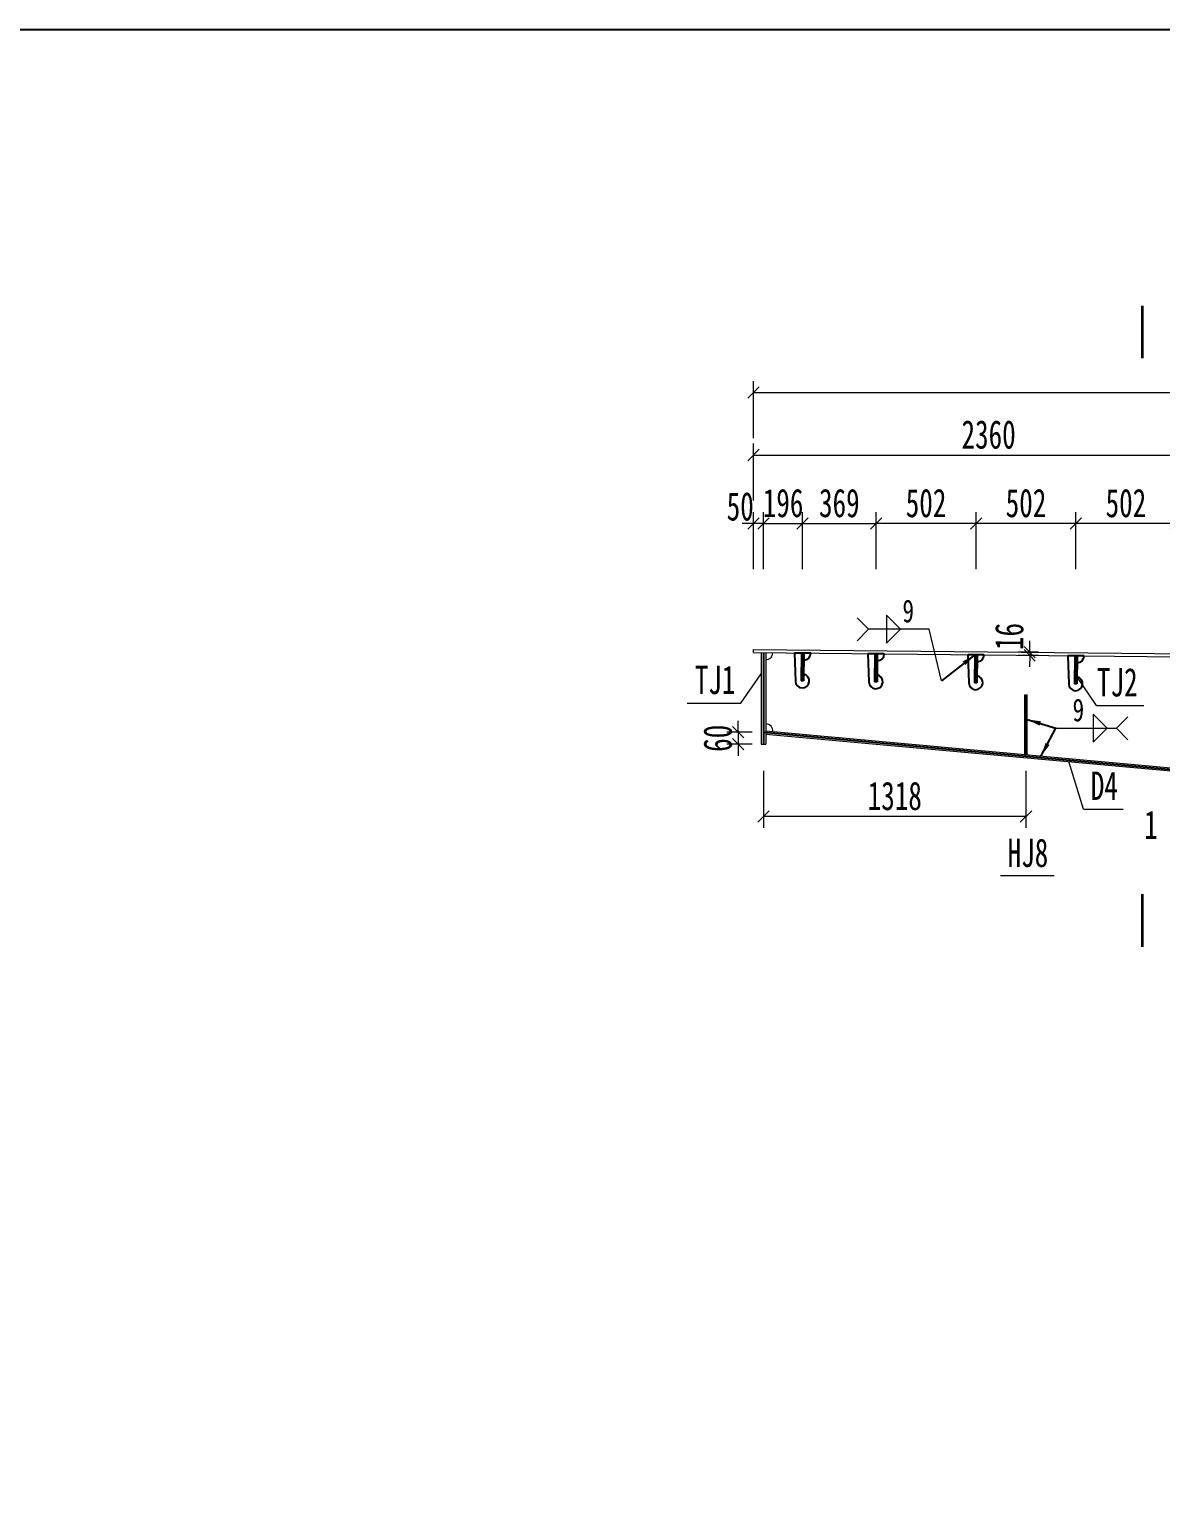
# Model space of a CAD drawing. Header units: millimetres. Extents: x -89049 to 410567, y -307459 to -100425.
# Drawn here: x 147467 to 153145, y -120476 to -113054 of the extents above; entities that cross this region are included whole.
import ezdxf
from ezdxf.enums import TextEntityAlignment as Align

# ---------------------------------------------------------------- set-up
doc = ezdxf.new("R2010")
doc.units = ezdxf.units.MM
doc.layers.get('Defpoints').update_dxf_attribs({"color": 8})
for name, color, linetype, lineweight in [('Dim', 4, 'Continuous', 15), ('文字', 7, 'Continuous', 15), ('粗线', 3, 'Continuous', 35), ('细实线', 4, 'Continuous', 15), ('钢板粗线', 1, 'Continuous', 25), ('钢板细线', 6, 'Continuous', 15)]:
    doc.layers.add(name, color=color, linetype=linetype, lineweight=lineweight)
doc.layers.add('Text', color=4, linetype='Continuous')
doc.styles.add('111', font='', dxfattribs={"width": 0.7})
doc.styles.add('BM_Dim', font='', dxfattribs={"width": 0.85})
doc.styles.add('SMEDI', font='', dxfattribs={"width": 0.75})
doc.styles.get("Standard").update_dxf_attribs({"font": ''})
doc.styles.get('111').set_extended_font_data('仿宋_GB2312')
doc.styles.get('BM_Dim').set_extended_font_data('仿宋_GB2312')
doc.styles.get('SMEDI').set_extended_font_data('仿宋_GB2312')
doc.styles.get('Standard').set_extended_font_data('仿宋_GB2312')
doc.dimstyles.new('200', dxfattribs={"dimscale": 0, "dimtxt": 2.5, "dimasz": 1, "dimexe": 1, "dimexo": 1, "dimgap": 0.6, "dimtad": 1, "dimdec": 0, "dimdsep": 46, "dimtxsty": '111', "dimblk": 'OBLIQUE', "dimcen": 0, "dimclrd": 4, "dimclre": 4, "dimclrt": 4, "dimadec": 1, "dimazin": 2, "dimtfac": 1, "dimtdec": 0, "dimtix": 1, "dimtmove": 2, "dimatfit": 3, "dimfxl": 4, "dimfxlon": 1, "dimtolj": 1, "dimlwd": -1, "dimlwe": -1, "dimarcsym": 0})
doc.dimstyles.new('MSteel_1.0_1.0', dxfattribs={"dimtxt": 3, "dimasz": 1.2, "dimexe": 1, "dimexo": 1, "dimgap": 1, "dimtad": 3, "dimtoh": 1, "dimdec": 0, "dimzin": 0, "dimdsep": 46, "dimtxsty": 'Standard', "dimblk": 'ARCHTICK', "dimcen": 0.09, "dimclrd": 3, "dimclre": 3, "dimadec": 0, "dimazin": 0, "dimtfac": 1, "dimtdec": 4, "dimtofl": 0, "dimtmove": 0, "dimatfit": 3, "dimfxl": 1, "dimtolj": 1, "dimtzin": 0, "dimarcsym": 0})

# ---------------------------------------------------------------- blocks, each defined once
blk = doc.blocks.new('_Oblique')
at = {"color": 0, "linetype": 'ByBlock', "lineweight": -2}
blk.add_line((-0.5, -0.5), (0.5, 0.5), dxfattribs=at)
blk = doc.blocks.new('*D244')
at = {"layer": 'Defpoints', "color": 0, "transparency": 16777216}
for p in [(153462.6, -115190.8), (151102.2, -116177.3), (153462.6, -116190.7)]:
    blk.add_point(p, dxfattribs=at)
at = {"layer": '细实线', "color": 4, "transparency": 16777216}
for p, q in [((151102.2, -115419.4), (151102.2, -115133.7)), ((153462.6, -115419.4), (153462.6, -115133.7)), ((151102.2, -115190.8), (153462.6, -115190.8))]:
    blk.add_line(p, q, dxfattribs=at)
at = {"layer": '细实线', "color": 4, "transparency": 16777216, "xscale": 57.14285714285715, "yscale": 57.14285714285715, "zscale": 57.14285714285715, "rotation": 180}
blk.add_blockref('_Oblique', (151102.2, -115190.8), dxfattribs=at)
at = {"layer": '细实线', "color": 4, "transparency": 16777216, "xscale": 57.14285714285715, "yscale": 57.14285714285715, "zscale": 57.14285714285715}
blk.add_blockref('_Oblique', (153462.6, -115190.8), dxfattribs=at)
at = {"layer": '细实线', "color": 4, "transparency": 16777216, "insert": (152282.4, -115088.6), "char_height": 142.86, "attachment_point": 5, "style": '111'}
blk.add_mtext('\\A1;2360', dxfattribs=at)
blk = doc.blocks.new('*D246')
at = {"layer": 'Defpoints', "color": 0, "transparency": 16777216}
for p in [(151152.2, -116628.2), (152470.1, -116695.2), (151152.2, -117006)]:
    blk.add_point(p, dxfattribs=at)
at = {"layer": '细实线', "color": 4, "transparency": 16777216}
for p, q in [((151152.2, -116777.4), (151152.2, -117063.1)), ((152470.1, -116777.4), (152470.1, -117063.1)), ((152470.1, -117006), (151152.2, -117006))]:
    blk.add_line(p, q, dxfattribs=at)
at = {"layer": '细实线', "color": 4, "transparency": 16777216, "xscale": 57.14285714285715, "yscale": 57.14285714285715, "zscale": 57.14285714285715, "rotation": 180}
blk.add_blockref('_Oblique', (151152.2, -117006), dxfattribs=at)
at = {"layer": '细实线', "color": 4, "transparency": 16777216, "xscale": 57.14285714285715, "yscale": 57.14285714285715, "zscale": 57.14285714285715}
blk.add_blockref('_Oblique', (152470.1, -117006), dxfattribs=at)
at = {"layer": '细实线', "color": 4, "transparency": 16777216, "insert": (151811.2, -116903.7), "char_height": 142.86, "attachment_point": 5, "style": '111'}
blk.add_mtext('\\A1;1318', dxfattribs=at)
blk = doc.blocks.new('_ArchTick')
at = {"color": 0, "linetype": 'ByBlock', "const_width": 0.15}
blk.add_lwpolyline([(-0.5, -0.5), (0.5, 0.5)], dxfattribs=at)
blk = doc.blocks.new('角焊缝1')
at = {"layer": 'Dim'}
blk.add_line((-3101.17, 370.22), (-3106.48, 370.22), dxfattribs=at)
blk.add_lwpolyline([(-3107.48, 369.22), (-3106.48, 370.22), (-3107.48, 371.22)], dxfattribs=at)
blk.add_lwpolyline([(-3104.91, 371.45), (-3104.91, 368.99), (-3103.68, 370.22)], close=True, dxfattribs=at)
blk = doc.blocks.new('角焊缝2')
at = {"layer": 'Dim'}
blk.add_line((-3138.01, 370.22), (-3132.7, 370.22), dxfattribs=at)
blk.add_lwpolyline([(-3134.75, 371.45), (-3134.75, 368.99), (-3133.52, 370.22)], close=True, dxfattribs=at)
blk.add_lwpolyline([(-3131.7, 369.22), (-3132.7, 370.22), (-3131.7, 371.22)], dxfattribs=at)
blk = doc.blocks.new('*D250')
at = {"layer": 'Defpoints', "color": 0, "transparency": 16777216}
for p in [(151152.2, -116583.2), (151025.1, -116643.6), (151152.2, -116643.6)]:
    blk.add_point(p, dxfattribs=at)
at = {"layer": '细实线', "color": 4, "transparency": 16777216}
for p, q in [((151095.1, -116583.2), (150967.9, -116583.2)), ((151025.1, -116583.2), (151025.1, -116526.1)), ((151025.1, -116583.2), (151025.1, -116643.6)), ((151095.1, -116643.6), (150967.9, -116643.6)), ((151025.1, -116643.6), (151025.1, -116700.7))]:
    blk.add_line(p, q, dxfattribs=at)
at = {"layer": '细实线', "color": 4, "transparency": 16777216, "xscale": 57.14285714285715, "yscale": 57.14285714285715, "zscale": 57.14285714285715}
for p, rotation in [((151025.1, -116583.2), 270), ((151025.1, -116643.6), 90)]:
    blk.add_blockref('_Oblique', p, dxfattribs=dict(at, rotation=rotation))
at = {"layer": '细实线', "color": 4, "transparency": 16777216, "insert": (150922.8, -116613.4), "char_height": 142.86, "attachment_point": 5, "rotation": 90, "style": '111'}
blk.add_mtext('\\A1;60', dxfattribs=at)
blk = doc.blocks.new('12-140加劲 有过焊孔')
at = {"layer": 'Defpoints'}
blk.add_line((0, 0), (0, 140), dxfattribs=at)
at = {"layer": '钢板粗线', "color": 7}
for p, q in [((-6, 0), (-6, 140)), ((-6, 140), (6, 140)), ((6, 0), (6, 140)), ((41, 0), (35, 141.5)), ((-41, 0), (41, 0))]:
    blk.add_line(p, q, dxfattribs=at)
for centre, start, end in [((0, 140), 2.44105, 260.12911), ((-6, 0), 90, 180)]:
    blk.add_arc(centre, 35, start, end, dxfattribs=at)
blk = doc.blocks.new('*D254')
at = {"layer": 'Defpoints', "color": 0, "transparency": 16777216}
for p in [(152488.6, -116197), (152589.8, -116198), (152589.9, -116182)]:
    blk.add_point(p, dxfattribs=at)
at = {"layer": '细实线', "color": 4, "transparency": 16777216}
for p, q in [((152488.7, -116181), (152489.3, -116123.8)), ((152532.6, -116197.4), (152431.4, -116196.4)), ((152532.8, -116181.4), (152431.6, -116180.4)), ((152488.6, -116197), (152488, -116254.1)), ((152488.7, -116181), (152488.6, -116197))]:
    blk.add_line(p, q, dxfattribs=at)
at = {"layer": '细实线', "color": 4, "transparency": 16777216, "xscale": 57.1428571428572, "yscale": 57.1428571428572, "zscale": 57.1428571428572}
for p, rotation in [((152488.7, -116181), 269.426290839288), ((152488.6, -116197), 89.42629083928799)]:
    blk.add_blockref('_Oblique', p, dxfattribs=dict(at, rotation=rotation))
at = {"layer": '细实线', "color": 4, "transparency": 16777216, "insert": (152386.4, -116102), "char_height": 142.86, "attachment_point": 5, "rotation": 89.42629, "style": '111'}
blk.add_mtext('\\A1;16', dxfattribs=at)
blk = doc.blocks.new('*D258')
at = {"layer": 'Defpoints', "color": 0, "transparency": 16777216}
for p in [(151102.2, -115534.9), (151102.2, -116167.1), (151152.2, -116185.4)]:
    blk.add_point(p, dxfattribs=at)
at = {"layer": '细实线', "color": 4, "transparency": 16777216}
for p, q in [((151102.2, -115763.5), (151102.2, -115477.7)), ((151152.2, -115763.5), (151152.2, -115477.7)), ((151102.2, -115534.9), (151045.1, -115534.9)), ((151152.2, -115534.9), (151102.2, -115534.9)), ((151152.2, -115534.9), (151209.4, -115534.9))]:
    blk.add_line(p, q, dxfattribs=at)
at = {"layer": '细实线', "color": 4, "transparency": 16777216, "xscale": 57.14285714285715, "yscale": 57.14285714285715, "zscale": 57.14285714285715}
blk.add_blockref('_Oblique', (151102.2, -115534.9), dxfattribs=at)
at = {"layer": '细实线', "color": 4, "transparency": 16777216, "xscale": 57.14285714285715, "yscale": 57.14285714285715, "zscale": 57.14285714285715, "rotation": 180}
blk.add_blockref('_Oblique', (151152.2, -115534.9), dxfattribs=at)
at = {"layer": '细实线', "color": 4, "transparency": 16777216, "insert": (151035.1, -115449.4), "char_height": 142.86, "attachment_point": 5, "style": '111'}
blk.add_mtext('\\A1;50', dxfattribs=at)
blk = doc.blocks.new('*D261')
at = {"layer": 'Defpoints', "color": 0, "transparency": 16777216}
for p in [(151348.4, -115534.9), (151152.2, -116183.6), (151348.4, -116185.6)]:
    blk.add_point(p, dxfattribs=at)
at = {"layer": '细实线', "color": 4, "transparency": 16777216}
for p, q in [((151152.2, -115763.5), (151152.2, -115477.7)), ((151348.4, -115763.5), (151348.4, -115477.7)), ((151152.2, -115534.9), (151095.1, -115534.9)), ((151152.2, -115534.9), (151348.4, -115534.9)), ((151348.4, -115534.9), (151405.6, -115534.9))]:
    blk.add_line(p, q, dxfattribs=at)
at = {"layer": '细实线', "color": 4, "transparency": 16777216, "xscale": 57.14285714285715, "yscale": 57.14285714285715, "zscale": 57.14285714285715}
blk.add_blockref('_Oblique', (151152.2, -115534.9), dxfattribs=at)
at = {"layer": '细实线', "color": 4, "transparency": 16777216, "xscale": 57.14285714285715, "yscale": 57.14285714285715, "zscale": 57.14285714285715, "rotation": 180}
blk.add_blockref('_Oblique', (151348.4, -115534.9), dxfattribs=at)
at = {"layer": '细实线', "color": 4, "transparency": 16777216, "insert": (151250.3, -115432.6), "char_height": 142.86, "attachment_point": 5, "style": '111'}
blk.add_mtext('\\A1;196', dxfattribs=at)
blk = doc.blocks.new('*D262')
at = {"layer": 'Defpoints', "color": 0, "transparency": 16777216}
for p in [(164036.3, -114877.5), (151102.2, -116178.1), (164036.3, -116191.6)]:
    blk.add_point(p, dxfattribs=at)
at = {"layer": '细实线', "color": 4, "transparency": 16777216}
for p, q in [((151102.2, -115106.1), (151102.2, -114820.4)), ((151102.2, -114877.5), (164036.3, -114877.5)), ((164036.3, -115106.1), (164036.3, -114820.4))]:
    blk.add_line(p, q, dxfattribs=at)
at = {"layer": '细实线', "color": 4, "transparency": 16777216, "xscale": 57.14285714285715, "yscale": 57.14285714285715, "zscale": 57.14285714285715, "rotation": 180}
blk.add_blockref('_Oblique', (151102.2, -114877.5), dxfattribs=at)
at = {"layer": '细实线', "color": 4, "transparency": 16777216, "xscale": 57.14285714285715, "yscale": 57.14285714285715, "zscale": 57.14285714285715}
blk.add_blockref('_Oblique', (164036.3, -114877.5), dxfattribs=at)
at = {"layer": '细实线', "color": 4, "transparency": 16777216, "insert": (157569.3, -114775.3), "char_height": 142.86, "attachment_point": 5, "style": '111'}
blk.add_mtext('\\A1;12934', dxfattribs=at)
blk = doc.blocks.new('*D431')
at = {"layer": 'Defpoints', "color": 0, "transparency": 16777216}
for p in [(152721, -115534.9), (152721, -116199.3), (153222.7, -116204.3)]:
    blk.add_point(p, dxfattribs=at)
at = {"layer": '细实线', "color": 4, "transparency": 16777216}
for p, q in [((152721, -115763.5), (152721, -115477.7)), ((153222.7, -115763.5), (153222.7, -115477.7)), ((153222.7, -115534.9), (152721, -115534.9))]:
    blk.add_line(p, q, dxfattribs=at)
at = {"layer": '细实线', "color": 4, "transparency": 16777216, "xscale": 57.14285714285715, "yscale": 57.14285714285715, "zscale": 57.14285714285715, "rotation": 180}
blk.add_blockref('_Oblique', (152721, -115534.9), dxfattribs=at)
at = {"layer": '细实线', "color": 4, "transparency": 16777216, "xscale": 57.14285714285715, "yscale": 57.14285714285715, "zscale": 57.14285714285715}
blk.add_blockref('_Oblique', (153222.7, -115534.9), dxfattribs=at)
at = {"layer": '细实线', "color": 4, "transparency": 16777216, "insert": (152971.8, -115432.6), "char_height": 142.86, "attachment_point": 5, "style": '111'}
blk.add_mtext('\\A1;502', dxfattribs=at)
blk = doc.blocks.new('*D432')
at = {"layer": 'Defpoints', "color": 0, "transparency": 16777216}
for p in [(152219.2, -115534.9), (152219.2, -116194.3), (152721.1, -116199.3)]:
    blk.add_point(p, dxfattribs=at)
at = {"layer": '细实线', "color": 4, "transparency": 16777216}
for p, q in [((152219.2, -115763.5), (152219.2, -115477.7)), ((152721.1, -115763.5), (152721.1, -115477.7)), ((152721.1, -115534.9), (152219.2, -115534.9))]:
    blk.add_line(p, q, dxfattribs=at)
at = {"layer": '细实线', "color": 4, "transparency": 16777216, "xscale": 57.14285714285715, "yscale": 57.14285714285715, "zscale": 57.14285714285715, "rotation": 180}
blk.add_blockref('_Oblique', (152219.2, -115534.9), dxfattribs=at)
at = {"layer": '细实线', "color": 4, "transparency": 16777216, "xscale": 57.14285714285715, "yscale": 57.14285714285715, "zscale": 57.14285714285715}
blk.add_blockref('_Oblique', (152721.1, -115534.9), dxfattribs=at)
at = {"layer": '细实线', "color": 4, "transparency": 16777216, "insert": (152470.1, -115432.6), "char_height": 142.86, "attachment_point": 5, "style": '111'}
blk.add_mtext('\\A1;502', dxfattribs=at)
blk = doc.blocks.new('*D433')
at = {"layer": 'Defpoints', "color": 0, "transparency": 16777216}
for p in [(151717.4, -115534.9), (151717.4, -116189.3), (152219.2, -116194.3)]:
    blk.add_point(p, dxfattribs=at)
at = {"layer": '细实线', "color": 4, "transparency": 16777216}
for p, q in [((151717.4, -115763.5), (151717.4, -115477.7)), ((152219.2, -115763.5), (152219.2, -115477.7)), ((152219.2, -115534.9), (151717.4, -115534.9))]:
    blk.add_line(p, q, dxfattribs=at)
at = {"layer": '细实线', "color": 4, "transparency": 16777216, "xscale": 57.14285714285715, "yscale": 57.14285714285715, "zscale": 57.14285714285715, "rotation": 180}
blk.add_blockref('_Oblique', (151717.4, -115534.9), dxfattribs=at)
at = {"layer": '细实线', "color": 4, "transparency": 16777216, "xscale": 57.14285714285715, "yscale": 57.14285714285715, "zscale": 57.14285714285715}
blk.add_blockref('_Oblique', (152219.2, -115534.9), dxfattribs=at)
at = {"layer": '细实线', "color": 4, "transparency": 16777216, "insert": (151968.3, -115432.6), "char_height": 142.86, "attachment_point": 5, "style": '111'}
blk.add_mtext('\\A1;502', dxfattribs=at)
blk = doc.blocks.new('*D435')
at = {"layer": 'Defpoints', "color": 0, "transparency": 16777216}
for p in [(151717.4, -115534.9), (151348.4, -116183.6), (151717.4, -116189.3)]:
    blk.add_point(p, dxfattribs=at)
at = {"layer": '细实线', "color": 4, "transparency": 16777216}
for p, q in [((151348.4, -115763.5), (151348.4, -115477.7)), ((151717.4, -115763.5), (151717.4, -115477.7)), ((151348.4, -115534.9), (151717.4, -115534.9))]:
    blk.add_line(p, q, dxfattribs=at)
at = {"layer": '细实线', "color": 4, "transparency": 16777216, "xscale": 57.14285714285715, "yscale": 57.14285714285715, "zscale": 57.14285714285715, "rotation": 180}
blk.add_blockref('_Oblique', (151348.4, -115534.9), dxfattribs=at)
at = {"layer": '细实线', "color": 4, "transparency": 16777216, "xscale": 57.14285714285715, "yscale": 57.14285714285715, "zscale": 57.14285714285715}
blk.add_blockref('_Oblique', (151717.4, -115534.9), dxfattribs=at)
at = {"layer": '细实线', "color": 4, "transparency": 16777216, "insert": (151532.9, -115432.6), "char_height": 142.86, "attachment_point": 5, "style": '111'}
blk.add_mtext('\\A1;369', dxfattribs=at)

msp = doc.modelspace()

# ---------------------------------------------------------------- linework, layer by layer
at = {"layer": 'Defpoints'}
for p, q in [((151152.2, -116183.6), (151152.2, -116643.6)), ((152470.1, -116695.2), (152470.1, -116395.2)), ((151152.2, -116583.2), (154079.3, -116849.8))]:
    msp.add_line(p, q, dxfattribs=at)
msp.add_lwpolyline([(146566.6, -113054.1), (168566.6, -113054.1), (168566.6, -127671.3), (146566.6, -127671.3)], close=True, dxfattribs=at)
at = {"layer": '粗线'}
for p, q in [((153055.3, -114705.1), (153055.3, -114441.9)), ((153055.3, -117660.3), (153055.3, -117397))]:
    msp.add_line(p, q, dxfattribs=at)
at = {"layer": '细实线', "color": 8}
msp.add_line((152046.3, -116325.1), (151983.2, -116066), dxfattribs=at)
at = {"layer": '细实线'}
for p, q in [((151038.1, -116437.2), (151140.2, -116289.9)), ((152823.5, -116449.2), (152725.9, -116302.4)), ((150769.4, -116437.2), (151038.1, -116437.2)), ((152823.5, -116449.2), (153061.4, -116449.2)), ((152758.6, -116969), (152684.7, -116730.8)), ((152758.6, -116969), (152958.2, -116969)), ((152341.5, -117303.3), (152612.4, -117303.3))]:
    msp.add_line(p, q, dxfattribs=at)
at = {"layer": '钢板细线'}
for p, q in [((151102.2, -116183.1), (151102.2, -116167.1)), ((151140.2, -116183.5), (151140.2, -116643.6)), ((151164.2, -116183.7), (151164.2, -116643.6)), ((152464.1, -116694.7), (152464.1, -116395.2)), ((152464.1, -116395.2), (152476.1, -116395.2)), ((152476.1, -116695.8), (152476.1, -116395.2)), ((151164.2, -116576.3), (154050.5, -116839.2)), ((151164.2, -116592.3), (154066.6, -116856.7)), ((151140.2, -116643.6), (151164.2, -116643.6))]:
    msp.add_line(p, q, dxfattribs=at)
at = {"layer": '钢板细线', "elevation": 0}
for points in [[(151102.2, -116167.1), (159836.3, -116254.6), (164674.4, -116182)], [(151102.2, -116183.1), (159836.3, -116270.6), (164674.4, -116198)]]:
    msp.add_lwpolyline(points, dxfattribs=at)
at = {"layer": '钢板细线'}
for centre, start, end in [((151164.2, -116183.7), 270, 359.42629), ((151164.2, -116576.3), 354.79552, 90)]:
    msp.add_arc(centre, 35, start, end, dxfattribs=at)

# ---------------------------------------------------------------- block references
at = {"layer": '细实线', "color": 8, "xscale": 57.1428571428572, "yscale": 57.1428571428572, "zscale": 57.1428571428572}
for name, p in [('角焊缝1', (329193.2, -137221.6)), ('角焊缝2', (331935.2, -137718.8))]:
    msp.add_blockref(name, p, dxfattribs=at)
at = {"layer": '细实线', "rotation": 179.4262908401}
for p in [(151348.4, -116185.6), (151717.4, -116189.3), (152219.2, -116194.3), (152721, -116199.3)]:
    msp.add_blockref('12-140加劲 有过焊孔', p, dxfattribs=at)

# ---------------------------------------------------------------- texts
at = {"layer": 'Text', "style": 'SMEDI', "width": 0.75}
for p in [(151849.7, -115974), (152703.9, -116471.2)]:
    msp.add_text('9', height=114.3, dxfattribs=at).set_placement(p, align=Align.MIDDLE_LEFT)
at = {"layer": '文字', "style": 'BM_Dim', "width": 0.7}
for s, height, p in [('TJ1', 142.86, (150908.9, -116434.2)), ('TJ2', 142.86, (152928.4, -116446.2)), ('D4', 142.86, (152863.5, -116966)), ('1', 142.9, (153097.4, -117162.2)), ('HJ8', 142.86, (152479.9, -117302.6))]:
    msp.add_text(s, height=height, dxfattribs=at).set_placement(p, align=Align.BOTTOM_CENTER)

# ---------------------------------------------------------------- dimensions: what is measured, and where the dimension line sits
at = {"layer": '细实线'}
for base, p1, p2, override, picture, middle in [((164036.3, -114877.5), (151102.2, -116178.1), (164036.3, -116191.6), {"dimscale": 57.142857, "dimtxsty": '111', "dimblk": 'Oblique'}, '*D262', (157569.3, -114775.3)), ((153462.6, -115190.8), (151102.2, -116177.3), (153462.6, -116190.7), {"dimscale": 57.142857, "dimtxsty": '111', "dimblk": 'Oblique'}, '*D244', (152282.4, -115088.6)), ((151348.4, -115534.9), (151152.2, -116183.6), (151348.4, -116185.6), {"dimscale": 57.142857, "dimblk": 'Oblique'}, '*D261', (151250.3, -115432.6)), ((151717.4, -115534.9), (151348.4, -116183.6), (151717.4, -116189.3), {"dimscale": 57.142857, "dimblk": 'Oblique'}, '*D435', (151532.9, -115432.6)), ((151717.4, -115534.9), (152219.2, -116194.3), (151717.4, -116189.3), {"dimscale": 57.142857, "dimblk": 'Oblique'}, '*D433', (151968.3, -115432.6)), ((152219.2, -115534.9), (152721.1, -116199.3), (152219.2, -116194.3), {"dimscale": 57.142857, "dimblk": 'Oblique'}, '*D432', (152470.1, -115432.6)), ((152721, -115534.9), (153222.7, -116204.3), (152721, -116199.3), {"dimscale": 57.142857, "dimblk": 'Oblique'}, '*D431', (152971.8, -115432.6)), ((151152.2, -117006), (152470.1, -116695.2), (151152.2, -116628.2), {"dimscale": 57.142857, "dimblk": 'Oblique'}, '*D246', (151811.2, -116903.7))]:
    dim = msp.add_linear_dim(base=base, p1=p1, p2=p2, dimstyle='200', override=override, dxfattribs=at)
    dim.commit()
    dim.dimension.update_dxf_attribs({"geometry": picture, "text_midpoint": middle})
dim = msp.add_linear_dim(base=(151102.2, -115534.9), p1=(151152.2, -116185.4), p2=(151102.2, -116167.1), dimstyle='200', override={"dimscale": 57.142857, "dimblk": 'Oblique'}, dxfattribs=at)
dim.commit()
dim.dimension.update_dxf_attribs({"geometry": '*D258', "text_midpoint": (151035.1, -115449.4), "dimtype": 160})
dim = msp.add_linear_dim(base=(152488.6, -116197), p1=(152589.9, -116182), p2=(152589.8, -116198), angle=269.42629, dimstyle='200', override={"dimscale": 57.142857}, dxfattribs=at)
dim.commit()
dim.dimension.update_dxf_attribs({"geometry": '*D254', "text_midpoint": (152386.4, -116102), "dimtype": 161})
dim = msp.add_linear_dim(base=(151025.1, -116643.6), p1=(151152.2, -116583.2), p2=(151152.2, -116643.6), angle=90, dimstyle='200', override={"dimscale": 57.142857, "dimblk": 'Oblique'}, dxfattribs=at)
dim.commit()
dim.dimension.update_dxf_attribs({"geometry": '*D250', "text_midpoint": (150922.8, -116613.4)})

# ---------------------------------------------------------------- leaders
at = {"layer": 'Dim'}
for points in [[(152213.2, -116194.2), (152046.3, -116325.1)], [(152476.7, -116518.6), (152620.4, -116563.2)], [(152546.2, -116702.2), (152620.4, -116563.2)]]:
    msp.add_leader(points, dimstyle='MSteel_1.0_1.0', override={"dimscale": 57.142857, "dimclrd": 256}, dxfattribs=at)

doc.saveas('drawing.dxf')
